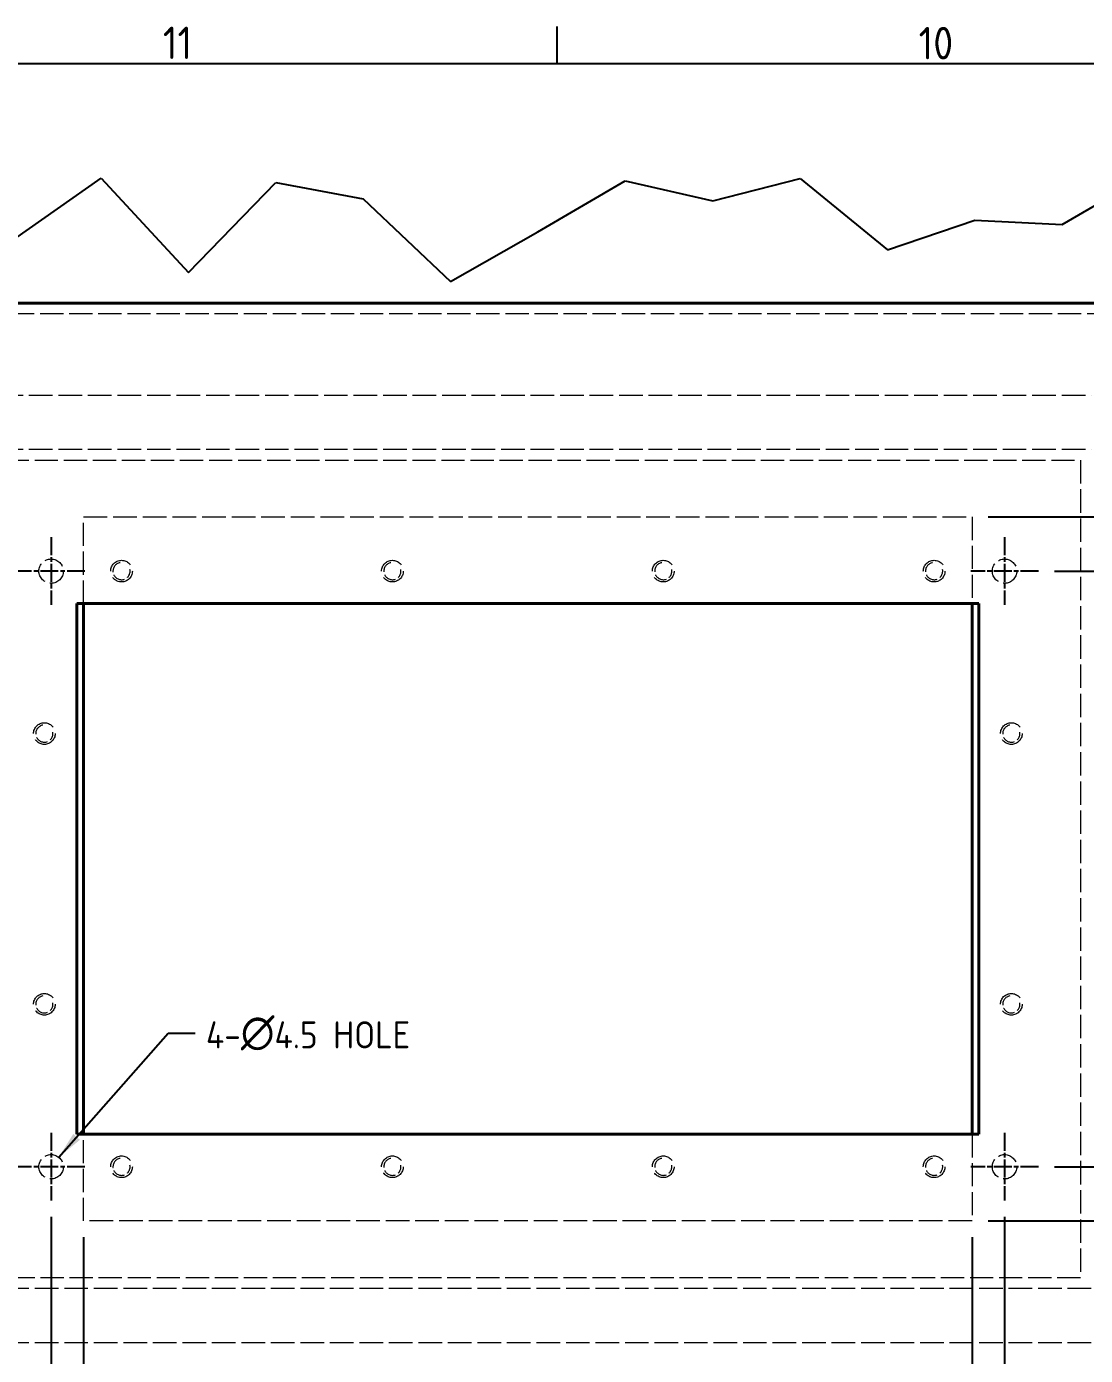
# Model space of a CAD drawing. Header units: millimetres. Extents: x 0 to 2523, y 0 to 1782.
# Drawn here: x 273.6 to 566.8, y 1364.1 to 1732.2 of the extents above; entities that cross this region are included whole.
import ezdxf

# ---------------------------------------------------------------- set-up
doc = ezdxf.new("R2010")
doc.units = ezdxf.units.MM
doc.header["$LTSCALE"] = 3
doc.linetypes.add('CHAIN', pattern=[0.3543, 0.2362, -0.0295, 0.0591, -0.0295])
doc.linetypes.add('DASHED', pattern=[0.2067, 0.1654, -0.0413])
doc.layers.get('0').update_dxf_attribs({"color": 3, "lineweight": 25})
for name, color, linetype, lineweight in [('가려진 것(ISO)', 2, 'DASHED', 18), ('가시적인 것(ISO)', 3, 'Continuous', 40), ('경계(ISO)', 7, 'Continuous', 25), ('기호(ISO)', 5, 'Continuous', 25), ('끊기 선(JIS)', 7, 'Continuous', 25), ('중심 표식(ISO)', 1, 'Continuous', 25), ('치수(ISO)', 2, 'Continuous', 25)]:
    doc.layers.add(name, color=color, linetype=linetype, lineweight=lineweight)
doc.styles.add('문자 텍스트_M2B', font='isocp.shx')
doc.styles.add('치수 텍스트_PSTEK_POSCO', font='isocp.shx')
doc.dimstyles.new('치수_PSTEK_POSCO', dxfattribs={"dimscale": 3, "dimtxt": 2.5, "dimasz": 1.5, "dimexe": 1, "dimexo": 1.5, "dimgap": 1, "dimtad": 1, "dimrnd": 1e-08, "dimdsep": 46, "dimtxsty": '치수 텍스트_PSTEK_POSCO', "dimcen": 0.09, "dimdle": 10, "dimclrd": 7, "dimclre": 7, "dimclrt": 2, "dimadec": 1, "dimazin": 2, "dimtfac": 1, "dimtmove": 0, "dimatfit": 3, "dimfxl": 0, "dimtolj": 1, "dimlwd": -1, "dimlwe": -1, "dimarcsym": 0})
doc.dimstyles.new('치수_PSTEK_POSCO$7', dxfattribs={"dimscale": 3, "dimtxt": 2.5, "dimasz": 2.5, "dimexe": 1, "dimexo": 1.5, "dimgap": 1, "dimtad": 1, "dimrnd": 1e-08, "dimdsep": 46, "dimtxsty": '치수 텍스트_PSTEK_POSCO', "dimcen": 0.09, "dimdle": 10, "dimclrd": 7, "dimclre": 7, "dimclrt": 2, "dimadec": 1, "dimazin": 2, "dimtfac": 1, "dimtmove": 0, "dimatfit": 3, "dimfxl": 0, "dimtolj": 1, "dimlwd": -1, "dimlwe": -1, "dimarcsym": 0})

# ---------------------------------------------------------------- blocks, each defined once
blk = doc.blocks.new('경계 Default Border')
at = {"layer": '경계(ISO)'}
blk.add_line((140.17, 574), (140.17, 577.4), dxfattribs=at)
at = {"layer": '경계(ISO)', "flags": 128}
blk.add_lwpolyline([(20, 20), (20, 574), (821, 574), (821, 20), (20, 20)], dxfattribs=at)
at = {"layer": '경계(ISO)', "color": 2, "char_height": 3, "attachment_point": 7, "style": '문자 텍스트_M2B'}
for s, insert in [('11', (103.78, 574.4)), ('10', (173.53, 574.37))]:
    blk.add_mtext(s, dxfattribs=dict(at, insert=insert))
blk = doc.blocks.new('*D82')
at = {"layer": 'Defpoints', "color": 0, "transparency": 16777216}
for p in [(535.39, 1596.36), (535.39, 1401.36), (686.7, 1401.36)]:
    blk.add_point(p, dxfattribs=at)
at = {"layer": '치수(ISO)', "color": 7, "transparency": 16777216}
for p, q in [((539.89, 1596.36), (689.7, 1596.36)), ((686.7, 1591.86), (686.7, 1405.86)), ((539.89, 1401.36), (689.7, 1401.36))]:
    blk.add_line(p, q, dxfattribs=at)
for points in [[(685.95, 1591.86), (687.45, 1591.86), (686.7, 1596.36)], [(685.95, 1405.86), (687.45, 1405.86), (686.7, 1401.36)]]:
    blk.add_solid(points, dxfattribs=at)
at = {"layer": '치수(ISO)', "color": 2, "transparency": 16777216, "insert": (679.95, 1492.85), "char_height": 7.5, "attachment_point": 4, "rotation": 90, "style": '치수 텍스트_PSTEK_POSCO'}
blk.add_mtext('\\A1;130', dxfattribs=at)
blk = doc.blocks.new('*D83')
at = {"layer": 'Defpoints', "color": 0, "transparency": 16777216}
for p in [(280.39, 1406.98), (544.39, 1406.98), (544.39, 1278.93)]:
    blk.add_point(p, dxfattribs=at)
at = {"layer": '치수(ISO)', "color": 7, "transparency": 16777216}
for p, q in [((280.39, 1402.48), (280.39, 1275.93)), ((544.39, 1402.48), (544.39, 1275.93)), ((284.89, 1278.93), (539.89, 1278.93))]:
    blk.add_line(p, q, dxfattribs=at)
for points in [[(284.89, 1279.68), (284.89, 1278.18), (280.39, 1278.93)], [(539.89, 1279.68), (539.89, 1278.18), (544.39, 1278.93)]]:
    blk.add_solid(points, dxfattribs=at)
at = {"layer": '치수(ISO)', "color": 2, "transparency": 16777216, "insert": (406.2, 1285.68), "char_height": 7.5, "attachment_point": 4, "style": '치수 텍스트_PSTEK_POSCO'}
blk.add_mtext('\\A1;176', dxfattribs=at)
blk = doc.blocks.new('*D84')
at = {"layer": 'Defpoints', "color": 0, "transparency": 16777216}
for p in [(553.76, 1581.36), (666.64, 1581.36), (553.76, 1416.36)]:
    blk.add_point(p, dxfattribs=at)
at = {"layer": '치수(ISO)', "color": 7, "transparency": 16777216}
for p, q in [((558.26, 1581.36), (669.64, 1581.36)), ((666.64, 1420.86), (666.64, 1576.86)), ((558.26, 1416.36), (669.64, 1416.36))]:
    blk.add_line(p, q, dxfattribs=at)
for points in [[(665.89, 1576.86), (667.39, 1576.86), (666.64, 1581.36)], [(665.89, 1420.86), (667.39, 1420.86), (666.64, 1416.36)]]:
    blk.add_solid(points, dxfattribs=at)
at = {"layer": '치수(ISO)', "color": 2, "transparency": 16777216, "insert": (659.89, 1493.6), "char_height": 7.5, "attachment_point": 4, "rotation": 90, "style": '치수 텍스트_PSTEK_POSCO'}
blk.add_mtext('\\A1;110', dxfattribs=at)
blk = doc.blocks.new('*D85')
at = {"layer": 'Defpoints', "color": 0, "transparency": 16777216}
for p in [(289.39, 1401.36), (535.39, 1401.36), (289.39, 1300.66)]:
    blk.add_point(p, dxfattribs=at)
at = {"layer": '치수(ISO)', "color": 7, "transparency": 16777216}
for p, q in [((289.39, 1396.86), (289.39, 1297.66)), ((535.39, 1396.86), (535.39, 1297.66)), ((530.89, 1300.66), (293.89, 1300.66))]:
    blk.add_line(p, q, dxfattribs=at)
for points in [[(293.89, 1301.41), (293.89, 1299.91), (289.39, 1300.66)], [(530.89, 1301.41), (530.89, 1299.91), (535.39, 1300.66)]]:
    blk.add_solid(points, dxfattribs=at)
at = {"layer": '치수(ISO)', "color": 2, "transparency": 16777216, "insert": (406.01, 1307.41), "char_height": 7.5, "attachment_point": 4, "style": '치수 텍스트_PSTEK_POSCO'}
blk.add_mtext('\\A1;164', dxfattribs=at)

msp = doc.modelspace()

# ---------------------------------------------------------------- linework, layer by layer
at = {"layer": '가려진 것(ISO)', "ltscale": 12.986021}
msp.add_line((605.8855, 1652.6052), (146.8855, 1652.6052), dxfattribs=at)
at = {"layer": '가려진 것(ISO)', "ltscale": 13.175637}
for p, q in [((184.3855, 1630.1052), (568.3855, 1630.1052)), ((184.3855, 1615.1052), (568.3855, 1615.1052)), ((568.3855, 1382.6052), (184.3855, 1382.6052)), ((568.3855, 1367.6052), (184.3855, 1367.6052))]:
    msp.add_line(p, q, dxfattribs=at)
at = {"layer": '가려진 것(ISO)', "ltscale": 12.969769}
for p, q in [((187.3855, 1612.1052), (565.3855, 1612.1052)), ((565.3855, 1385.6052), (187.3855, 1385.6052))]:
    msp.add_line(p, q, dxfattribs=at)
at = {"layer": '가려진 것(ISO)', "ltscale": 13.045131}
msp.add_line((565.3855, 1612.1052), (565.3855, 1385.6052), dxfattribs=at)
at = {"layer": '가려진 것(ISO)', "ltscale": 12.901145}
for p, q in [((289.3855, 1572.3552), (289.3855, 1596.3552)), ((535.3855, 1596.3552), (535.3855, 1572.3552)), ((289.3855, 1401.3552), (289.3855, 1425.3552)), ((535.3855, 1425.3552), (535.3855, 1401.3552))]:
    msp.add_line(p, q, dxfattribs=at)
at = {"layer": '가려진 것(ISO)', "ltscale": 13.223674}
for p, q in [((289.3855, 1596.3552), (535.3855, 1596.3552)), ((535.3855, 1401.3552), (289.3855, 1401.3552))]:
    msp.add_line(p, q, dxfattribs=at)
at = {"layer": '가려진 것(ISO)', "ltscale": 11.399102}
for centre in [(280.3855, 1581.3552), (544.3855, 1581.3552), (280.3855, 1416.3552), (544.3855, 1416.3552)]:
    msp.add_circle(centre, 3.375, dxfattribs=at)
at = {"layer": '가려진 것(ISO)', "ltscale": 15.198803}
for centre in [(299.8855, 1581.3552), (374.8855, 1581.3552), (449.8855, 1581.3552), (524.8855, 1581.3552), (278.5105, 1536.3552), (546.2605, 1536.3552), (278.5105, 1461.3552), (546.2605, 1461.3552), (299.8855, 1416.3552), (374.8855, 1416.3552), (449.8855, 1416.3552), (524.8855, 1416.3552)]:
    msp.add_circle(centre, 3, dxfattribs=at)
at = {"layer": '가려진 것(ISO)', "ltscale": 7.099656}
for centre in [(299.8855, 1581.3552), (374.8855, 1581.3552), (449.8855, 1581.3552), (524.8855, 1581.3552), (278.5105, 1536.3552), (546.2605, 1536.3552), (278.5105, 1461.3552), (546.2605, 1461.3552), (299.8855, 1416.3552), (374.8855, 1416.3552), (449.8855, 1416.3552), (524.8855, 1416.3552)]:
    msp.add_arc(centre, 2.373, 100, 10, dxfattribs=at)
at = {"layer": '가시적인 것(ISO)'}
for p, q in [((608.8855, 1655.6052), (155.4297, 1655.6052)), ((287.5105, 1425.3552), (287.5105, 1572.3552)), ((287.5105, 1572.3552), (537.2605, 1572.3552)), ((289.3855, 1425.3552), (289.3855, 1572.3552)), ((535.3855, 1572.3552), (535.3855, 1425.3552)), ((537.2605, 1572.3552), (537.2605, 1425.3552)), ((537.2605, 1425.3552), (287.5105, 1425.3552))]:
    msp.add_line(p, q, dxfattribs=at)
at = {"layer": '끊기 선(JIS)'}
for p, q in [((270.0473, 1673.2022), (294.2379, 1690.2261)), ((294.2379, 1690.2261), (318.4285, 1664.1207)), ((463.572, 1683.9449), (487.7626, 1690.1202)), ((487.7626, 1690.1202), (511.9532, 1670.3451)), ((560.3344, 1677.3579), (584.525, 1691.4648)), ((318.4285, 1664.1207), (342.6191, 1689.0131)), ((342.6191, 1689.0131), (366.8097, 1684.5247)), ((415.1908, 1675.3629), (439.3814, 1689.504)), ((439.3814, 1689.504), (463.572, 1683.9449)), ((366.8097, 1684.5247), (391.0003, 1661.5609)), ((391.0003, 1661.5609), (415.1908, 1675.3629)), ((511.9532, 1670.3451), (536.1438, 1678.5313)), ((536.1438, 1678.5313), (560.3344, 1677.3579))]:
    msp.add_line(p, q, dxfattribs=at)
at = {"layer": '중심 표식(ISO)', "linetype": 'CHAIN', "ltscale": 6.944946}
for p, q in [((280.3855, 1590.7302), (280.3855, 1571.9802)), ((544.3855, 1590.7302), (544.3855, 1571.9802)), ((289.7605, 1581.3552), (271.0105, 1581.3552)), ((553.7605, 1581.3552), (535.0105, 1581.3552)), ((280.3855, 1425.7302), (280.3855, 1406.9802)), ((544.3855, 1425.7302), (544.3855, 1406.9802)), ((289.7605, 1416.3552), (271.0105, 1416.3552)), ((553.7605, 1416.3552), (535.0105, 1416.3552))]:
    msp.add_line(p, q, dxfattribs=at)

# ---------------------------------------------------------------- block references
at = {"xscale": 3, "yscale": 3, "zscale": 3}
msp.add_blockref('경계 Default Border', (0, 0), dxfattribs=at)

# ---------------------------------------------------------------- texts
at = {"layer": '기호(ISO)', "color": 2, "insert": (323.2622, 1453.3596), "char_height": 7.5, "width": 66.597495, "attachment_point": 4, "line_spacing_factor": 0.4375, "style": '치수 텍스트_PSTEK_POSCO'}
msp.add_mtext('{4-\\fAIGDT|b0|i0;\\H9.0000;n\\fisocp|b0|i0;\\H7.5000;4.5 HOLE}', dxfattribs=at)

# ---------------------------------------------------------------- dimensions: what is measured, and where the dimension line sits
at = {"layer": '치수(ISO)', "color": 7}
for base, p1, p2, angle, picture, middle in [((686.7045, 1401.3552), (535.3855, 1596.3552), (535.3855, 1401.3552), 90, '*D82', (686.7045, 1498.8552)), ((666.6379, 1581.3552), (553.7605, 1416.3552), (553.7605, 1581.3552), 90, '*D84', (666.6379, 1498.8552)), ((544.3855, 1278.9344), (280.3855, 1406.9802), (544.3855, 1406.9802), 180, '*D83', (412.3855, 1278.9344)), ((289.3855, 1300.6557), (535.3855, 1401.3552), (289.3855, 1401.3552), 180, '*D85', (412.3855, 1300.6557))]:
    dim = msp.add_linear_dim(base=base, p1=p1, p2=p2, angle=angle, dimstyle='치수_PSTEK_POSCO', override={"dimdec": 2, "dimlfac": 0.666667, "dimtp": 0, "dimtm": 0, "dimtdec": 2, "dimtofl": 0, "dimatfit": 1}, dxfattribs=at)
    dim.commit()
    dim.dimension.update_dxf_attribs({"geometry": picture, "text_midpoint": middle, "dimtype": 160})

# ---------------------------------------------------------------- leaders
at = {"layer": '기호(ISO)', "color": 7, "annotation_type": 0, "has_hookline": 1, "hookline_direction": 0, "text_width": 62.5803}
msp.add_leader([(282.4859, 1418.997), (312.7622, 1453.3596), (320.2622, 1453.3596)], dimstyle='치수_PSTEK_POSCO$7', override={"dimtad": 0}, dxfattribs=at)

doc.saveas('drawing.dxf')
